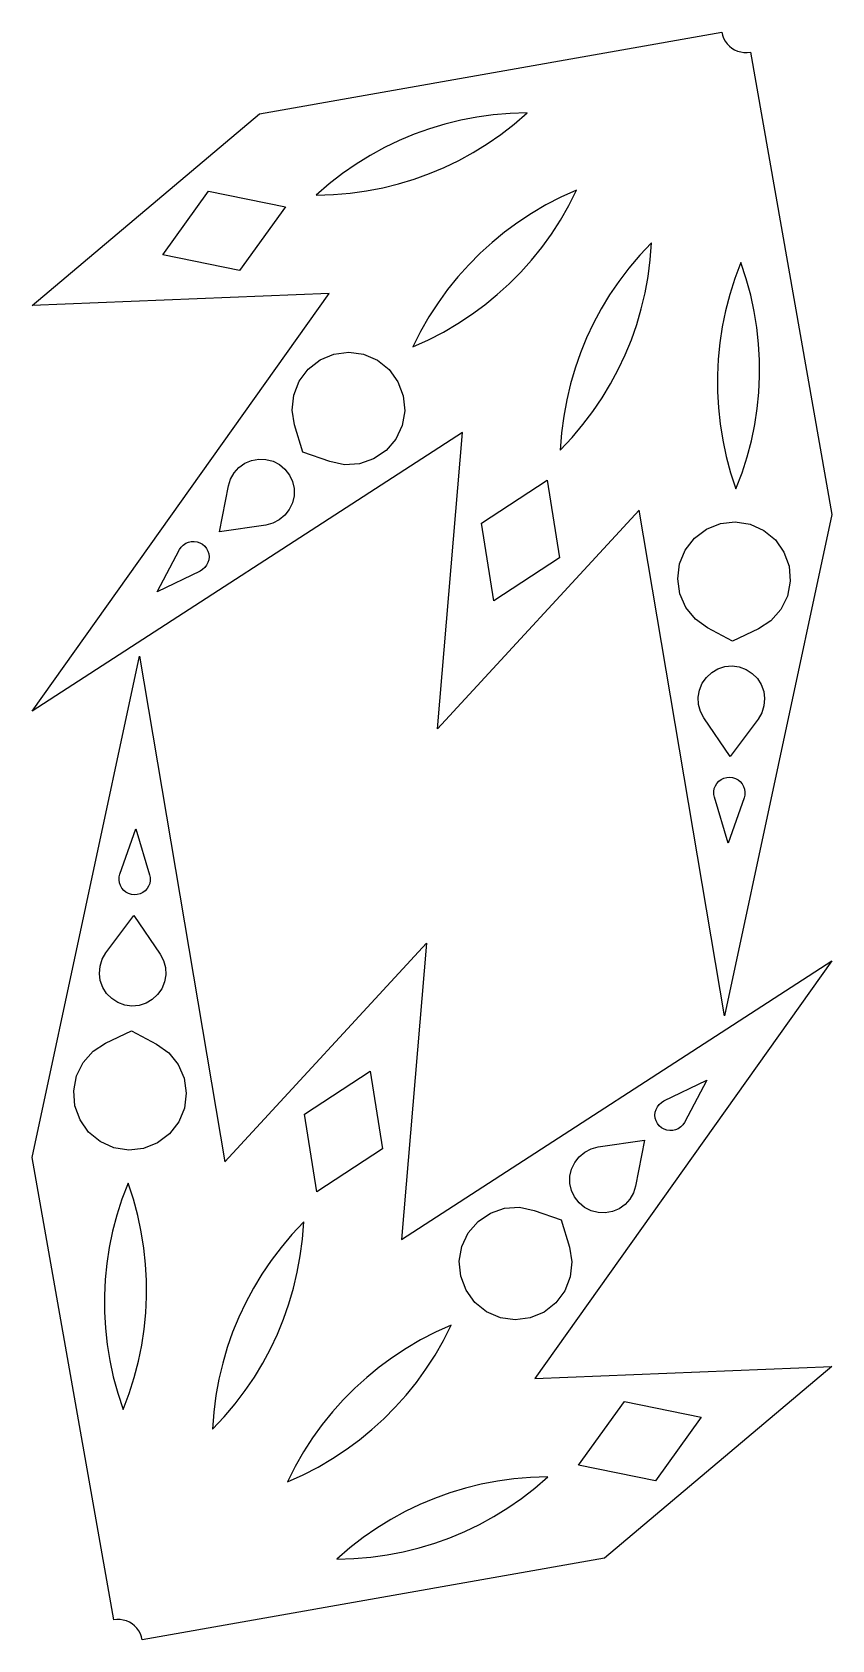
# Model space of a CAD drawing. Header units: metres. Extents: x 10 to 1143, y -2287 to -10.
import ezdxf

# ---------------------------------------------------------------- set-up
doc = ezdxf.new("R2010")
doc.units = ezdxf.units.M

msp = doc.modelspace()

# ---------------------------------------------------------------- linework, layer by layer
at = {"layer": 'CONTOUR'}
for points in [[(1142.86, -693.29), (990.77, -1403.59), (869.8, -687.33), (584.33, -997.04), (619.81, -577.33), (10, -972.04), (430.94, -380.03), (10.08, -397.17), (331.94, -125.48), (986.84, -10), (987.93, -14.45), (989.59, -18.71), (991.79, -22.73), (994.5, -26.42), (997.66, -29.73), (1001.23, -32.59), (1005.15, -34.97), (1009.34, -36.81), (1013.73, -38.09), (1018.26, -38.79), (1022.84, -38.89), (1027.39, -38.39)], [(10, -1604.09), (162.09, -893.79), (283.06, -1610.05), (568.53, -1300.34), (533.06, -1720.05), (1142.86, -1325.34), (721.93, -1917.35), (1142.78, -1900.21), (820.92, -2171.9), (166.02, -2287.38), (164.93, -2282.93), (163.27, -2278.66), (161.07, -2274.65), (158.37, -2270.96), (155.2, -2267.65), (151.63, -2264.79), (147.71, -2262.41), (143.52, -2260.57), (139.13, -2259.29), (134.6, -2258.59), (130.03, -2258.49), (125.48, -2258.99)]]:
    msp.add_lwpolyline(points, close=True, dxfattribs=at)
at = {"layer": 'HOLES'}
for points in [[(711.42, -124.43), (687.11, -125.16), (663.3, -127.17), (639.97, -130.4), (617.09, -134.79), (594.66, -140.33), (572.66, -146.98), (551.08, -154.74), (529.94, -163.6), (509.22, -173.55), (488.94, -184.63), (469.1, -196.84), (449.72, -210.23), (430.81, -224.83), (412.4, -240.72), (436.7, -239.98), (460.51, -237.98), (483.84, -234.75), (506.72, -230.35), (529.16, -224.82), (551.16, -218.16), (572.73, -210.41), (593.88, -201.55), (614.59, -191.59), (634.87, -180.52), (654.71, -168.31), (674.1, -154.92), (693, -140.31)], [(368.9, -257.63), (303.84, -347.84), (194.93, -325.28), (259.99, -235.07)], [(781.12, -233.85), (758.95, -243.83), (737.72, -254.79), (717.4, -266.7), (697.94, -279.52), (679.33, -293.22), (661.55, -307.79), (644.59, -323.21), (628.45, -339.48), (613.12, -356.61), (598.62, -374.6), (584.96, -393.48), (572.18, -413.26), (560.3, -433.99), (549.37, -455.71), (571.54, -445.74), (592.77, -434.77), (613.09, -422.86), (632.55, -410.04), (651.15, -396.34), (668.93, -381.77), (685.9, -366.35), (702.04, -350.08), (717.37, -332.95), (731.87, -314.96), (745.52, -296.08), (758.31, -276.3), (770.19, -255.57)], [(887.4, -308.26), (870.73, -325.97), (855.31, -344.22), (841.09, -363), (828.02, -382.29), (816.08, -402.07), (805.22, -422.33), (795.45, -443.07), (786.76, -464.28), (779.16, -485.97), (772.65, -508.14), (767.26, -530.81), (763.02, -553.98), (759.97, -577.68), (758.18, -601.93), (774.85, -584.22), (790.27, -565.97), (804.49, -547.19), (817.55, -527.9), (829.5, -508.12), (840.35, -487.86), (850.12, -467.12), (858.81, -445.91), (866.42, -424.22), (872.93, -402.05), (878.32, -379.38), (882.56, -356.21), (885.61, -332.51)], [(1014.06, -336.34), (1005.43, -359.08), (998.17, -381.84), (992.22, -404.63), (987.53, -427.45), (984.06, -450.3), (981.79, -473.17), (980.7, -496.07), (980.79, -518.99), (982.06, -541.94), (984.53, -564.92), (988.22, -587.92), (993.17, -610.95), (999.43, -634.01), (1007.06, -657.1), (1015.68, -634.37), (1022.94, -611.6), (1028.89, -588.81), (1033.58, -565.99), (1037.05, -543.14), (1039.32, -520.27), (1040.41, -497.37), (1040.32, -474.45), (1039.05, -451.5), (1036.58, -428.52), (1032.89, -405.52), (1027.94, -382.49), (1021.68, -359.43)], [(393.45, -604.96), (381.72, -566.32), (378.3, -545.34), (380.55, -524.2), (388.31, -504.41), (401.01, -487.37), (417.77, -474.29), (437.38, -466.1), (458.46, -463.38), (479.51, -466.32), (499.04, -474.72), (515.65, -487.98), (528.18, -505.16), (535.72, -525.03), (537.74, -546.19), (534.1, -567.13), (525.07, -586.37), (511.27, -602.54), (493.69, -614.49), (473.57, -621.37), (452.36, -622.7), (431.55, -618.37)], [(275.47, -717.91), (288, -652.81), (291.03, -642.99), (296.12, -634.07), (303.02, -626.46), (311.41, -620.54), (320.89, -616.57), (331, -614.76), (341.26, -615.19), (351.19, -617.83), (360.3, -622.57), (368.17, -629.17), (374.42, -637.32), (378.75, -646.63), (380.96, -656.66), (380.94, -666.93), (378.69, -676.95), (374.32, -686.25), (368.03, -694.37), (360.13, -700.94), (350.99, -705.63), (341.06, -708.23)], [(739.39, -644.64), (757.17, -754.44), (664.21, -815.5), (646.42, -705.7)], [(1002.35, -872.88), (966.73, -853.86), (949.48, -841.44), (936.12, -824.9), (927.61, -805.42), (924.54, -784.39), (927.14, -763.29), (935.22, -743.63), (948.2, -726.8), (965.17, -713.99), (984.92, -706.13), (1006.04, -703.76), (1027.04, -707.05), (1046.42, -715.77), (1062.82, -729.3), (1075.05, -746.68), (1082.27, -766.67), (1083.94, -787.87), (1079.96, -808.75), (1070.61, -827.83), (1056.54, -843.77), (1038.77, -855.43)], [(186.98, -802.62), (218.86, -742.96), (221.17, -739.48), (224.09, -736.49), (227.51, -734.11), (231.32, -732.41), (235.39, -731.45), (239.56, -731.28), (243.69, -731.89), (247.63, -733.26), (251.24, -735.35), (254.4, -738.08), (256.99, -741.35), (258.92, -745.05), (260.12, -749.05), (260.55, -753.2), (260.19, -757.36), (259.06, -761.38), (257.2, -765.11), (254.66, -768.43), (251.55, -771.22), (247.98, -773.37)], [(998.79, -1036.18), (961.61, -981.28), (956.81, -972.2), (954.1, -962.29), (953.61, -952.03), (955.35, -941.91), (959.25, -932.41), (965.11, -923.98), (972.67, -917.02), (981.56, -911.87), (991.35, -908.77), (1001.59, -907.87), (1011.77, -909.22), (1021.42, -912.74), (1030.07, -918.27), (1037.32, -925.55), (1042.81, -934.23), (1046.29, -943.89), (1047.59, -954.08), (1046.65, -964.31), (1043.51, -974.09), (1038.32, -982.96)], [(996.11, -1158.65), (976.47, -1093.91), (975.64, -1089.82), (975.59, -1085.65), (976.33, -1081.54), (977.82, -1077.64), (980.02, -1074.09), (982.84, -1071.02), (986.2, -1068.53), (989.95, -1066.72), (993.99, -1065.64), (998.15, -1065.34), (1002.3, -1065.82), (1006.28, -1067.07), (1009.95, -1069.05), (1013.19, -1071.68), (1015.88, -1074.88), (1017.92, -1078.52), (1019.24, -1082.48), (1019.8, -1086.61), (1019.57, -1090.78), (1018.56, -1094.83)], [(156.75, -1138.73), (176.39, -1203.47), (177.22, -1207.56), (177.27, -1211.73), (176.54, -1215.84), (175.04, -1219.74), (172.84, -1223.28), (170.02, -1226.36), (166.67, -1228.85), (162.91, -1230.66), (158.88, -1231.74), (154.71, -1232.04), (150.57, -1231.56), (146.59, -1230.31), (142.91, -1228.33), (139.67, -1225.7), (136.98, -1222.5), (134.94, -1218.86), (133.62, -1214.9), (133.06, -1210.77), (133.29, -1206.6), (134.3, -1202.55)], [(154.08, -1261.2), (191.25, -1316.1), (196.05, -1325.18), (198.76, -1335.09), (199.26, -1345.35), (197.52, -1355.47), (193.62, -1364.97), (187.75, -1373.4), (180.19, -1380.36), (171.3, -1385.51), (161.51, -1388.61), (151.28, -1389.51), (141.09, -1388.16), (131.45, -1384.64), (122.79, -1379.11), (115.54, -1371.83), (110.05, -1363.15), (106.57, -1353.48), (105.27, -1343.3), (106.21, -1333.07), (109.35, -1323.29), (114.54, -1314.42)], [(150.51, -1424.5), (186.14, -1443.52), (203.39, -1455.94), (216.74, -1472.48), (225.26, -1491.96), (228.32, -1512.99), (225.72, -1534.09), (217.65, -1553.75), (204.66, -1570.58), (187.69, -1583.38), (167.95, -1591.25), (146.82, -1593.62), (125.82, -1590.33), (106.44, -1581.61), (90.05, -1568.08), (77.81, -1550.7), (70.6, -1530.7), (68.92, -1509.51), (72.9, -1488.63), (82.26, -1469.55), (96.32, -1453.61), (114.09, -1441.95)], [(413.48, -1652.74), (395.69, -1542.94), (488.66, -1481.88), (506.44, -1591.68)], [(965.88, -1494.76), (934, -1554.42), (931.69, -1557.9), (928.78, -1560.89), (925.35, -1563.27), (921.54, -1564.97), (917.48, -1565.93), (913.31, -1566.1), (909.18, -1565.49), (905.23, -1564.12), (901.62, -1562.03), (898.46, -1559.3), (895.87, -1556.03), (893.94, -1552.32), (892.74, -1548.33), (892.31, -1544.18), (892.67, -1540.02), (893.8, -1536), (895.67, -1532.26), (898.2, -1528.95), (901.31, -1526.16), (904.89, -1524.01)], [(877.39, -1579.47), (864.87, -1644.57), (861.84, -1654.39), (856.75, -1663.31), (849.84, -1670.92), (841.45, -1676.84), (831.98, -1680.8), (821.87, -1682.62), (811.6, -1682.19), (801.68, -1679.55), (792.56, -1674.81), (784.69, -1668.21), (778.44, -1660.06), (774.11, -1650.75), (771.9, -1640.72), (771.92, -1630.45), (774.17, -1620.42), (778.55, -1611.13), (784.83, -1603.01), (792.73, -1596.44), (801.87, -1591.75), (811.81, -1589.15)], [(138.81, -1961.04), (147.43, -1938.3), (154.69, -1915.54), (160.64, -1892.75), (165.33, -1869.93), (168.8, -1847.08), (171.07, -1824.21), (172.16, -1801.31), (172.07, -1778.38), (170.8, -1755.43), (168.33, -1732.46), (164.64, -1709.46), (159.69, -1686.43), (153.43, -1663.37), (145.81, -1640.28), (137.18, -1663.01), (129.92, -1685.78), (123.97, -1708.57), (119.28, -1731.39), (115.81, -1754.23), (113.54, -1777.11), (112.45, -1800.01), (112.54, -1822.93), (113.81, -1845.88), (116.28, -1868.86), (119.97, -1891.86), (124.92, -1914.89), (131.18, -1937.95)], [(759.41, -1692.42), (771.15, -1731.06), (774.56, -1752.04), (772.31, -1773.18), (764.56, -1792.97), (751.85, -1810.01), (735.1, -1823.09), (715.48, -1831.28), (694.4, -1834), (673.35, -1831.06), (653.82, -1822.66), (637.21, -1809.4), (624.69, -1792.22), (617.15, -1772.35), (615.12, -1751.19), (618.76, -1730.24), (627.8, -1711.01), (641.6, -1694.84), (659.18, -1682.89), (679.29, -1676.01), (700.5, -1674.68), (721.32, -1679)], [(265.47, -1989.12), (282.14, -1971.41), (297.55, -1953.16), (311.77, -1934.38), (324.84, -1915.09), (336.79, -1895.31), (347.64, -1875.05), (357.41, -1854.31), (366.1, -1833.1), (373.71, -1811.41), (380.22, -1789.24), (385.61, -1766.57), (389.85, -1743.4), (392.89, -1719.7), (394.68, -1695.45), (378.01, -1713.16), (362.6, -1731.41), (348.38, -1750.19), (335.31, -1769.48), (323.36, -1789.26), (312.51, -1809.52), (302.74, -1830.26), (294.05, -1851.47), (286.44, -1873.16), (279.93, -1895.33), (274.54, -1918), (270.3, -1941.17), (267.26, -1964.87)], [(371.74, -2063.53), (393.91, -2053.55), (415.14, -2042.59), (435.47, -2030.68), (454.92, -2017.86), (473.53, -2004.16), (491.31, -1989.59), (508.27, -1974.17), (524.42, -1957.9), (539.75, -1940.77), (554.24, -1922.78), (567.9, -1903.9), (580.68, -1884.12), (592.56, -1863.39), (603.5, -1841.67), (581.32, -1851.64), (560.1, -1862.61), (539.77, -1874.52), (520.32, -1887.34), (501.71, -1901.04), (483.93, -1915.6), (466.97, -1931.03), (450.82, -1947.3), (435.49, -1964.43), (420.99, -1982.42), (407.34, -2001.3), (394.55, -2021.08), (382.67, -2041.81)], [(783.96, -2039.75), (849.02, -1949.54), (957.93, -1972.09), (892.87, -2062.31)], [(441.45, -2172.95), (465.75, -2172.22), (489.56, -2170.21), (512.89, -2166.98), (535.77, -2162.59), (558.21, -2157.05), (580.21, -2150.39), (601.78, -2142.64), (622.92, -2133.78), (643.64, -2123.82), (663.92, -2112.75), (683.76, -2100.54), (703.14, -2087.15), (722.05, -2072.55), (740.47, -2056.66), (716.16, -2057.39), (692.35, -2059.4), (669.02, -2062.63), (646.14, -2067.02), (623.71, -2072.56), (601.7, -2079.21), (580.13, -2086.97), (558.99, -2095.83), (538.27, -2105.78), (517.99, -2116.86), (498.15, -2129.07), (478.77, -2142.46), (459.86, -2157.06)]]:
    msp.add_lwpolyline(points, close=True, dxfattribs=at)

doc.saveas('drawing.dxf')
